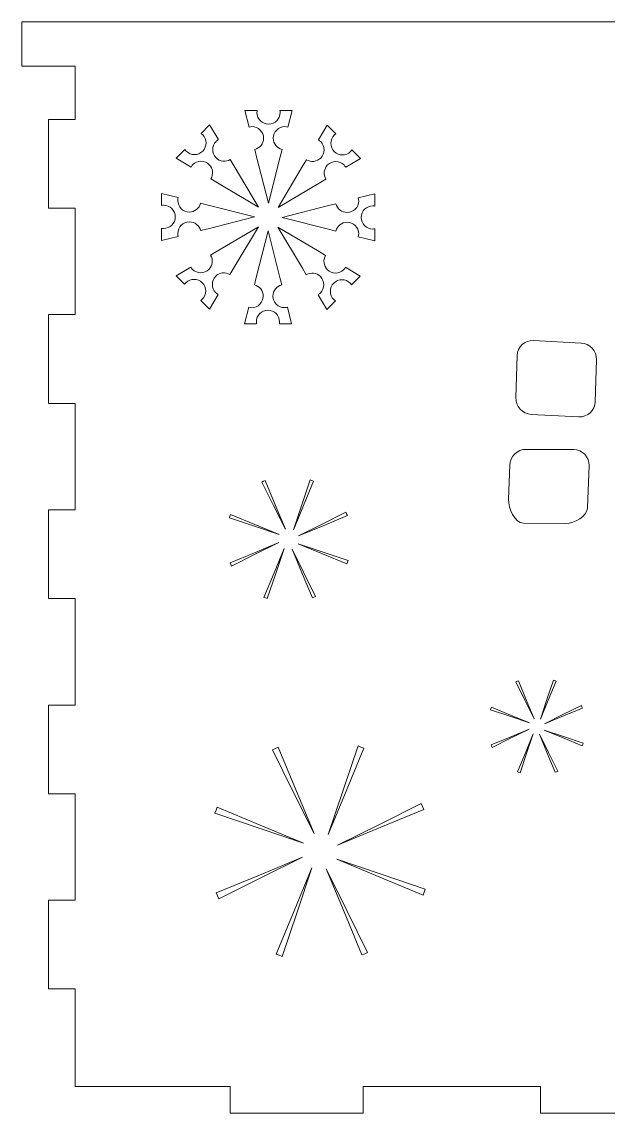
# Model space of a CAD drawing. Header units: centimetres. Extents: x -46.6 to 47.1, y -34.6 to 34.6.
# Drawn here: x -46.64 to -33.41, y -34.65 to -10.05 of the extents above; entities that cross this region are included whole.
import ezdxf

# ---------------------------------------------------------------- set-up
doc = ezdxf.new("R2010")
doc.units = ezdxf.units.CM
doc.header["$MEASUREMENT"] = 0
doc.layers.add('layer 1', color=7, linetype='Continuous')

msp = doc.modelspace()

# ---------------------------------------------------------------- linework, layer by layer
at = {"layer": 'layer 1', "color": 250, "lineweight": 9}
for points, knots in [([(-45.43914, -10.04926), (-45.43914, -10.04926), (-21.43914, -10.04926), (-21.43914, -10.04926), (-21.43914, -10.04926), (-21.43914, -10.04926), (-21.43914, -10.04932), (-21.43914, -10.04932), (-21.43914, -10.04932), (-21.43914, -10.04932), (-20.23892, -10.04932), (-20.23892, -10.04932), (-20.23892, -10.04932), (-20.23892, -10.04932), (-20.23892, -11.04932), (-20.23892, -11.04932), (-20.23892, -11.04932), (-20.23892, -11.04932), (-21.43914, -11.04932), (-21.43914, -11.04932), (-21.43914, -11.04932), (-21.43914, -11.04932), (-21.43914, -12.24926), (-21.43914, -12.24926), (-21.43914, -12.24926), (-21.43914, -12.24926), (-20.8393, -12.24926), (-20.8393, -12.24926), (-20.8393, -12.24926), (-20.8393, -12.24926), (-20.8393, -14.24926), (-20.8393, -14.24926), (-20.8393, -14.24926), (-20.8393, -14.24926), (-21.43914, -14.24926), (-21.43914, -14.24926), (-21.43914, -14.24926), (-21.43914, -14.24926), (-21.43914, -16.64926), (-21.43914, -16.64926), (-21.43914, -16.64926), (-21.43914, -16.64926), (-20.8393, -16.64926), (-20.8393, -16.64926), (-20.8393, -16.64926), (-20.8393, -16.64926), (-20.8393, -18.64926), (-20.8393, -18.64926), (-20.8393, -18.64926), (-20.8393, -18.64926), (-21.43914, -18.64926), (-21.43914, -18.64926), (-21.43914, -18.64926), (-21.43914, -18.64926), (-21.43914, -21.04926), (-21.43914, -21.04926), (-21.43914, -21.04926), (-21.43914, -21.04926), (-20.8393, -21.04926), (-20.8393, -21.04926), (-20.8393, -21.04926), (-20.8393, -21.04926), (-20.8393, -23.04926), (-20.8393, -23.04926), (-20.8393, -23.04926), (-20.8393, -23.04926), (-21.43914, -23.04926), (-21.43914, -23.04926), (-21.43914, -23.04926), (-21.43914, -23.04926), (-21.43914, -25.44926), (-21.43914, -25.44926), (-21.43914, -25.44926), (-21.43914, -25.44926), (-20.8393, -25.44926), (-20.8393, -25.44926), (-20.8393, -25.44926), (-20.8393, -25.44926), (-20.8393, -27.44926), (-20.8393, -27.44926), (-20.8393, -27.44926), (-20.8393, -27.44926), (-21.43914, -27.44926), (-21.43914, -27.44926), (-21.43914, -27.44926), (-21.43914, -27.44926), (-21.43914, -29.84926), (-21.43914, -29.84926), (-21.43914, -29.84926), (-21.43914, -29.84926), (-20.8393, -29.84926), (-20.8393, -29.84926), (-20.8393, -29.84926), (-20.8393, -29.84926), (-20.8393, -31.84926), (-20.8393, -31.84926), (-20.8393, -31.84926), (-20.8393, -31.84926), (-21.43914, -31.84926), (-21.43914, -31.84926), (-21.43914, -31.84926), (-21.43914, -31.84926), (-21.43914, -34.04926), (-21.43914, -34.04926), (-21.43914, -34.04926), (-21.43914, -34.04926), (-24.93922, -34.04926), (-24.93922, -34.04926), (-24.93922, -34.04926), (-24.93922, -34.04926), (-24.93922, -34.64924), (-24.93922, -34.64924), (-24.93922, -34.64924), (-24.93922, -34.64924), (-27.93922, -34.64924), (-27.93922, -34.64924), (-27.93922, -34.64924), (-27.93922, -34.64924), (-27.93922, -34.04926), (-27.93922, -34.04926), (-27.93922, -34.04926), (-27.93922, -34.04926), (-31.93922, -34.04926), (-31.93922, -34.04926), (-31.93922, -34.04926), (-31.93922, -34.04926), (-31.93922, -34.64924), (-31.93922, -34.64924), (-31.93922, -34.64924), (-31.93922, -34.64924), (-34.93922, -34.64924), (-34.93922, -34.64924), (-34.93922, -34.64924), (-34.93922, -34.64924), (-34.93922, -34.04926), (-34.93922, -34.04926), (-34.93922, -34.04926), (-34.93922, -34.04926), (-38.93922, -34.04926), (-38.93922, -34.04926), (-38.93922, -34.04926), (-38.93922, -34.04926), (-38.93922, -34.64924), (-38.93922, -34.64924), (-38.93922, -34.64924), (-38.93922, -34.64924), (-41.93922, -34.64924), (-41.93922, -34.64924), (-41.93922, -34.64924), (-41.93922, -34.64924), (-41.93922, -34.04926), (-41.93922, -34.04926), (-41.93922, -34.04926), (-41.93922, -34.04926), (-45.43914, -34.04926), (-45.43914, -34.04926), (-45.43914, -34.04926), (-45.43914, -34.04926), (-45.43914, -31.84926), (-45.43914, -31.84926), (-45.43914, -31.84926), (-45.43914, -31.84926), (-46.0393, -31.84926), (-46.0393, -31.84926), (-46.0393, -31.84926), (-46.0393, -31.84926), (-46.0393, -29.84926), (-46.0393, -29.84926), (-46.0393, -29.84926), (-46.0393, -29.84926), (-45.43914, -29.84926), (-45.43914, -29.84926), (-45.43914, -29.84926), (-45.43914, -29.84926), (-45.43914, -27.44926), (-45.43914, -27.44926), (-45.43914, -27.44926), (-45.43914, -27.44926), (-46.0393, -27.44926), (-46.0393, -27.44926), (-46.0393, -27.44926), (-46.0393, -27.44926), (-46.0393, -25.44926), (-46.0393, -25.44926), (-46.0393, -25.44926), (-46.0393, -25.44926), (-45.43914, -25.44926), (-45.43914, -25.44926), (-45.43914, -25.44926), (-45.43914, -25.44926), (-45.43914, -23.04926), (-45.43914, -23.04926), (-45.43914, -23.04926), (-45.43914, -23.04926), (-46.0393, -23.04926), (-46.0393, -23.04926), (-46.0393, -23.04926), (-46.0393, -23.04926), (-46.0393, -21.04926), (-46.0393, -21.04926), (-46.0393, -21.04926), (-46.0393, -21.04926), (-45.43914, -21.04926), (-45.43914, -21.04926), (-45.43914, -21.04926), (-45.43914, -21.04926), (-45.43914, -18.64926), (-45.43914, -18.64926), (-45.43914, -18.64926), (-45.43914, -18.64926), (-46.0393, -18.64926), (-46.0393, -18.64926), (-46.0393, -18.64926), (-46.0393, -18.64926), (-46.0393, -16.64926), (-46.0393, -16.64926), (-46.0393, -16.64926), (-46.0393, -16.64926), (-45.43914, -16.64926), (-45.43914, -16.64926), (-45.43914, -16.64926), (-45.43914, -16.64926), (-45.43914, -14.24926), (-45.43914, -14.24926), (-45.43914, -14.24926), (-45.43914, -14.24926), (-46.0393, -14.24926), (-46.0393, -14.24926), (-46.0393, -14.24926), (-46.0393, -14.24926), (-46.0393, -12.24926), (-46.0393, -12.24926), (-46.0393, -12.24926), (-46.0393, -12.24926), (-45.43914, -12.24926), (-45.43914, -12.24926), (-45.43914, -12.24926), (-45.43914, -12.24926), (-45.43914, -11.04932), (-45.43914, -11.04932), (-45.43914, -11.04932), (-45.43914, -11.04932), (-46.63892, -11.04932), (-46.63892, -11.04932), (-46.63892, -11.04932), (-46.63892, -11.04932), (-46.63892, -10.04932), (-46.63892, -10.04932), (-46.63892, -10.04932), (-46.63892, -10.04932), (-45.43914, -10.04932), (-45.43914, -10.04932), (-45.43914, -10.04932), (-45.43914, -10.04932), (-45.43914, -10.04926), (-45.43914, -10.04926)], [0, 0, 0, 0, 0.01538462, 0.01538462, 0.01538462, 0.01538462, 0.03076923, 0.03076923, 0.03076923, 0.03076923, 0.04615385, 0.04615385, 0.04615385, 0.04615385, 0.06153846, 0.06153846, 0.06153846, 0.06153846, 0.07692308, 0.07692308, 0.07692308, 0.07692308, 0.09230769, 0.09230769, 0.09230769, 0.09230769, 0.10769231, 0.10769231, 0.10769231, 0.10769231, 0.12307692, 0.12307692, 0.12307692, 0.12307692, 0.13846154, 0.13846154, 0.13846154, 0.13846154, 0.15384615, 0.15384615, 0.15384615, 0.15384615, 0.16923077, 0.16923077, 0.16923077, 0.16923077, 0.18461538, 0.18461538, 0.18461538, 0.18461538, 0.2, 0.2, 0.2, 0.2, 0.21538462, 0.21538462, 0.21538462, 0.21538462, 0.23076923, 0.23076923, 0.23076923, 0.23076923, 0.24615385, 0.24615385, 0.24615385, 0.24615385, 0.26153846, 0.26153846, 0.26153846, 0.26153846, 0.27692308, 0.27692308, 0.27692308, 0.27692308, 0.29230769, 0.29230769, 0.29230769, 0.29230769, 0.30769231, 0.30769231, 0.30769231, 0.30769231, 0.32307692, 0.32307692, 0.32307692, 0.32307692, 0.33846154, 0.33846154, 0.33846154, 0.33846154, 0.35384615, 0.35384615, 0.35384615, 0.35384615, 0.36923077, 0.36923077, 0.36923077, 0.36923077, 0.38461538, 0.38461538, 0.38461538, 0.38461538, 0.4, 0.4, 0.4, 0.4, 0.41538462, 0.41538462, 0.41538462, 0.41538462, 0.43076923, 0.43076923, 0.43076923, 0.43076923, 0.44615385, 0.44615385, 0.44615385, 0.44615385, 0.46153846, 0.46153846, 0.46153846, 0.46153846, 0.47692308, 0.47692308, 0.47692308, 0.47692308, 0.49230769, 0.49230769, 0.49230769, 0.49230769, 0.50769231, 0.50769231, 0.50769231, 0.50769231, 0.52307692, 0.52307692, 0.52307692, 0.52307692, 0.53846154, 0.53846154, 0.53846154, 0.53846154, 0.55384615, 0.55384615, 0.55384615, 0.55384615, 0.56923077, 0.56923077, 0.56923077, 0.56923077, 0.58461538, 0.58461538, 0.58461538, 0.58461538, 0.6, 0.6, 0.6, 0.6, 0.61538462, 0.61538462, 0.61538462, 0.61538462, 0.63076923, 0.63076923, 0.63076923, 0.63076923, 0.64615385, 0.64615385, 0.64615385, 0.64615385, 0.66153846, 0.66153846, 0.66153846, 0.66153846, 0.67692308, 0.67692308, 0.67692308, 0.67692308, 0.69230769, 0.69230769, 0.69230769, 0.69230769, 0.70769231, 0.70769231, 0.70769231, 0.70769231, 0.72307692, 0.72307692, 0.72307692, 0.72307692, 0.73846154, 0.73846154, 0.73846154, 0.73846154, 0.75384615, 0.75384615, 0.75384615, 0.75384615, 0.76923077, 0.76923077, 0.76923077, 0.76923077, 0.78461538, 0.78461538, 0.78461538, 0.78461538, 0.8, 0.8, 0.8, 0.8, 0.81538462, 0.81538462, 0.81538462, 0.81538462, 0.83076923, 0.83076923, 0.83076923, 0.83076923, 0.84615385, 0.84615385, 0.84615385, 0.84615385, 0.86153846, 0.86153846, 0.86153846, 0.86153846, 0.87692308, 0.87692308, 0.87692308, 0.87692308, 0.89230769, 0.89230769, 0.89230769, 0.89230769, 0.90769231, 0.90769231, 0.90769231, 0.90769231, 0.92307692, 0.92307692, 0.92307692, 0.92307692, 0.93846154, 0.93846154, 0.93846154, 0.93846154, 0.95384615, 0.95384615, 0.95384615, 0.95384615, 0.96923077, 0.96923077, 0.96923077, 0.96923077, 1, 1, 1, 1]), ([(-35.09809, -17.23362), (-35.09809, -17.23362), (-34.02507, -17.29016), (-34.02507, -17.29016), (-34.02507, -17.29016), (-33.82789, -17.30055), (-33.67167, -17.47056), (-33.67794, -17.66797), (-33.67794, -17.66797), (-33.67794, -17.66797), (-33.70793, -18.61417), (-33.70793, -18.61417), (-33.70793, -18.61417), (-33.71418, -18.81158), (-33.88063, -18.96459), (-34.07781, -18.9542), (-34.07781, -18.9542), (-34.07781, -18.9542), (-35.15083, -18.89766), (-35.15083, -18.89766), (-35.15083, -18.89766), (-35.34801, -18.88727), (-35.50421, -18.71726), (-35.49796, -18.51986), (-35.49796, -18.51986), (-35.49796, -18.51986), (-35.46797, -17.57365), (-35.46797, -17.57365), (-35.46797, -17.57365), (-35.46172, -17.37625), (-35.29527, -17.22323), (-35.09809, -17.23362)], [0, 0, 0, 0, 0.11111111, 0.11111111, 0.11111111, 0.11111111, 0.22222222, 0.22222222, 0.22222222, 0.22222222, 0.33333333, 0.33333333, 0.33333333, 0.33333333, 0.44444444, 0.44444444, 0.44444444, 0.44444444, 0.55555556, 0.55555556, 0.55555556, 0.55555556, 0.66666667, 0.66666667, 0.66666667, 0.66666667, 0.77777778, 0.77777778, 0.77777778, 0.77777778, 1, 1, 1, 1]), ([(-35.32491, -21.35278), (-35.32491, -21.35278), (-34.37398, -21.35769), (-34.37398, -21.35769), (-34.37398, -21.35769), (-34.17714, -21.35875), (-33.88748, -21.19839), (-33.88028, -21.00063), (-33.88028, -21.00063), (-33.88028, -21.00063), (-33.8459, -20.05268), (-33.8459, -20.05268), (-33.8459, -20.05268), (-33.83872, -19.85489), (-33.99384, -19.69229), (-34.19069, -19.69126), (-34.19069, -19.69126), (-34.19069, -19.69126), (-35.26444, -19.6857), (-35.26444, -19.6857), (-35.26444, -19.6857), (-35.46123, -19.68467), (-35.62815, -19.84563), (-35.63532, -20.04342), (-35.63532, -20.04342), (-35.63532, -20.04342), (-35.66317, -20.81124), (-35.66317, -20.81124), (-35.66317, -20.81124), (-35.67035, -21.00903), (-35.52173, -21.35173), (-35.32491, -21.35278)], [0, 0, 0, 0, 0.11111111, 0.11111111, 0.11111111, 0.11111111, 0.22222222, 0.22222222, 0.22222222, 0.22222222, 0.33333333, 0.33333333, 0.33333333, 0.33333333, 0.44444444, 0.44444444, 0.44444444, 0.44444444, 0.55555556, 0.55555556, 0.55555556, 0.55555556, 0.66666667, 0.66666667, 0.66666667, 0.66666667, 0.77777778, 0.77777778, 0.77777778, 0.77777778, 1, 1, 1, 1])]:
    msp.add_open_spline(points, degree=3, knots=knots, dxfattribs=at)
at = {"layer": 'layer 1', "color": 5, "lineweight": 9}
for points, knots in [([(-41.44795, -12.4116), (-41.30344, -12.4116), (-41.1863, -12.52912), (-41.1863, -12.67338), (-41.1863, -12.67338), (-41.18642, -12.79604), (-41.27092, -12.89812), (-41.38492, -12.92662), (-41.38492, -12.92662), (-41.38492, -12.92662), (-41.34261, -13.09335), (-41.34261, -13.09335), (-41.34261, -13.09335), (-41.34261, -13.09335), (-41.07657, -14.13996), (-41.07657, -14.13996), (-41.07657, -14.13996), (-41.07657, -14.13996), (-40.81039, -13.09335), (-40.81039, -13.09335), (-40.81039, -13.09335), (-40.81039, -13.09335), (-40.76808, -12.92662), (-40.76808, -12.92662), (-40.76808, -12.92662), (-40.88196, -12.89799), (-40.96646, -12.79617), (-40.96646, -12.67338), (-40.96646, -12.67338), (-40.96671, -12.52899), (-40.84944, -12.41173), (-40.70493, -12.41173), (-40.70493, -12.41173), (-40.68208, -12.4116), (-40.66036, -12.41575), (-40.63952, -12.42114), (-40.63952, -12.42114), (-40.63952, -12.42114), (-40.5446, -12.04662), (-40.5446, -12.04662), (-40.5446, -12.04662), (-40.5446, -12.04662), (-40.81717, -12.04662), (-40.81717, -12.04662), (-40.81717, -12.04662), (-40.81466, -12.06181), (-40.81265, -12.07726), (-40.81265, -12.09308), (-40.81265, -12.09308), (-40.81265, -12.23746), (-40.9298, -12.35473), (-41.07431, -12.35473), (-41.07431, -12.35473), (-41.21882, -12.3546), (-41.33583, -12.23759), (-41.33583, -12.09308), (-41.33583, -12.09308), (-41.33583, -12.07701), (-41.33382, -12.06194), (-41.33119, -12.04675), (-41.33119, -12.04675), (-41.33119, -12.04675), (-41.60866, -12.04662), (-41.60866, -12.04662), (-41.60866, -12.04662), (-41.60866, -12.04662), (-41.51349, -12.42114), (-41.51349, -12.42114), (-41.51349, -12.42114), (-41.4924, -12.41562), (-41.4708, -12.41173), (-41.44795, -12.4116)], [0, 0, 0, 0, 0.05263158, 0.05263158, 0.05263158, 0.05263158, 0.10526316, 0.10526316, 0.10526316, 0.10526316, 0.15789474, 0.15789474, 0.15789474, 0.15789474, 0.21052632, 0.21052632, 0.21052632, 0.21052632, 0.26315789, 0.26315789, 0.26315789, 0.26315789, 0.31578947, 0.31578947, 0.31578947, 0.31578947, 0.36842105, 0.36842105, 0.36842105, 0.36842105, 0.42105263, 0.42105263, 0.42105263, 0.42105263, 0.47368421, 0.47368421, 0.47368421, 0.47368421, 0.52631579, 0.52631579, 0.52631579, 0.52631579, 0.57894737, 0.57894737, 0.57894737, 0.57894737, 0.63157895, 0.63157895, 0.63157895, 0.63157895, 0.68421053, 0.68421053, 0.68421053, 0.68421053, 0.73684211, 0.73684211, 0.73684211, 0.73684211, 0.78947368, 0.78947368, 0.78947368, 0.78947368, 0.84210526, 0.84210526, 0.84210526, 0.84210526, 0.89473684, 0.89473684, 0.89473684, 0.89473684, 1, 1, 1, 1]), ([(-42.78345, -13.269), (-42.68125, -13.16655), (-42.51527, -13.16693), (-42.4132, -13.26913), (-42.4132, -13.26913), (-42.32644, -13.35563), (-42.31401, -13.48784), (-42.37465, -13.58841), (-42.37465, -13.58841), (-42.37465, -13.58841), (-42.22675, -13.67654), (-42.22675, -13.67654), (-42.22675, -13.67654), (-42.22675, -13.67654), (-41.29854, -14.2281), (-41.29854, -14.2281), (-41.29854, -14.2281), (-41.29854, -14.2281), (-41.8506, -13.30014), (-41.8506, -13.30014), (-41.8506, -13.30014), (-41.8506, -13.30014), (-41.93861, -13.15236), (-41.93861, -13.15236), (-41.93861, -13.15236), (-42.03893, -13.21238), (-42.17101, -13.20007), (-42.25764, -13.11344), (-42.25764, -13.11344), (-42.35984, -13.01137), (-42.35984, -12.84576), (-42.25764, -12.74356), (-42.25764, -12.74356), (-42.24182, -12.72737), (-42.22361, -12.71481), (-42.20491, -12.70389), (-42.20491, -12.70389), (-42.20491, -12.70389), (-42.4024, -12.3718), (-42.4024, -12.3718), (-42.4024, -12.3718), (-42.4024, -12.3718), (-42.59525, -12.5649), (-42.59525, -12.5649), (-42.59525, -12.5649), (-42.58282, -12.57331), (-42.57039, -12.58311), (-42.55934, -12.59441), (-42.55934, -12.59441), (-42.45727, -12.69661), (-42.45714, -12.86234), (-42.55934, -12.96441), (-42.55934, -12.96441), (-42.66154, -13.06661), (-42.82715, -13.06674), (-42.92935, -12.96441), (-42.92935, -12.96441), (-42.94065, -12.95299), (-42.94981, -12.94093), (-42.95873, -12.92825), (-42.95873, -12.92825), (-42.95873, -12.92825), (-43.15484, -13.12449), (-43.15484, -13.12449), (-43.15484, -13.12449), (-43.15484, -13.12449), (-42.823, -13.32173), (-42.823, -13.32173), (-42.823, -13.32173), (-42.81208, -13.30303), (-42.7994, -13.28507), (-42.78345, -13.269)], [0, 0, 0, 0, 0.05263158, 0.05263158, 0.05263158, 0.05263158, 0.10526316, 0.10526316, 0.10526316, 0.10526316, 0.15789474, 0.15789474, 0.15789474, 0.15789474, 0.21052632, 0.21052632, 0.21052632, 0.21052632, 0.26315789, 0.26315789, 0.26315789, 0.26315789, 0.31578947, 0.31578947, 0.31578947, 0.31578947, 0.36842105, 0.36842105, 0.36842105, 0.36842105, 0.42105263, 0.42105263, 0.42105263, 0.42105263, 0.47368421, 0.47368421, 0.47368421, 0.47368421, 0.52631579, 0.52631579, 0.52631579, 0.52631579, 0.57894737, 0.57894737, 0.57894737, 0.57894737, 0.63157895, 0.63157895, 0.63157895, 0.63157895, 0.68421053, 0.68421053, 0.68421053, 0.68421053, 0.73684211, 0.73684211, 0.73684211, 0.73684211, 0.78947368, 0.78947368, 0.78947368, 0.78947368, 0.84210526, 0.84210526, 0.84210526, 0.84210526, 0.89473684, 0.89473684, 0.89473684, 0.89473684, 1, 1, 1, 1]), ([(-40.85697, -14.23437), (-40.85697, -14.23437), (-39.92927, -13.68257), (-39.92927, -13.68257), (-39.92927, -13.68257), (-39.92927, -13.68257), (-39.78099, -13.59456), (-39.78099, -13.59456), (-39.78099, -13.59456), (-39.84151, -13.49387), (-39.82895, -13.36204), (-39.74219, -13.2754), (-39.74219, -13.2754), (-39.64024, -13.17308), (-39.47439, -13.17308), (-39.37219, -13.2754), (-39.37219, -13.2754), (-39.35624, -13.29135), (-39.34344, -13.30943), (-39.33252, -13.32814), (-39.33252, -13.32814), (-39.33252, -13.32814), (-39.00068, -13.13064), (-39.00068, -13.13064), (-39.00068, -13.13064), (-39.00068, -13.13064), (-39.19378, -12.93754), (-39.19378, -12.93754), (-39.19378, -12.93754), (-39.20219, -12.95035), (-39.21186, -12.96265), (-39.22316, -12.97383), (-39.22316, -12.97383), (-39.32523, -13.07565), (-39.49084, -13.0759), (-39.59304, -12.97383), (-39.59304, -12.97383), (-39.69524, -12.87138), (-39.69524, -12.7059), (-39.59304, -12.6037), (-39.59304, -12.6037), (-39.58211, -12.59227), (-39.56956, -12.58298), (-39.55713, -12.57432), (-39.55713, -12.57432), (-39.55713, -12.57432), (-39.75337, -12.37795), (-39.75337, -12.37795), (-39.75337, -12.37795), (-39.75337, -12.37795), (-39.95061, -12.71017), (-39.95061, -12.71017), (-39.95061, -12.71017), (-39.9319, -12.72109), (-39.91382, -12.73377), (-39.89763, -12.74984), (-39.89763, -12.74984), (-39.79568, -12.85192), (-39.79555, -13.01777), (-39.89763, -13.11972), (-39.89763, -13.11972), (-39.98451, -13.20648), (-40.11659, -13.21903), (-40.21703, -13.15864), (-40.21703, -13.15864), (-40.21703, -13.15864), (-40.30517, -13.30629), (-40.30517, -13.30629), (-40.30517, -13.30629), (-40.30517, -13.30629), (-40.85697, -14.23437), (-40.85697, -14.23437)], [0, 0, 0, 0, 0.05263158, 0.05263158, 0.05263158, 0.05263158, 0.10526316, 0.10526316, 0.10526316, 0.10526316, 0.15789474, 0.15789474, 0.15789474, 0.15789474, 0.21052632, 0.21052632, 0.21052632, 0.21052632, 0.26315789, 0.26315789, 0.26315789, 0.26315789, 0.31578947, 0.31578947, 0.31578947, 0.31578947, 0.36842105, 0.36842105, 0.36842105, 0.36842105, 0.42105263, 0.42105263, 0.42105263, 0.42105263, 0.47368421, 0.47368421, 0.47368421, 0.47368421, 0.52631579, 0.52631579, 0.52631579, 0.52631579, 0.57894737, 0.57894737, 0.57894737, 0.57894737, 0.63157895, 0.63157895, 0.63157895, 0.63157895, 0.68421053, 0.68421053, 0.68421053, 0.68421053, 0.73684211, 0.73684211, 0.73684211, 0.73684211, 0.78947368, 0.78947368, 0.78947368, 0.78947368, 0.84210526, 0.84210526, 0.84210526, 0.84210526, 0.89473684, 0.89473684, 0.89473684, 0.89473684, 1, 1, 1, 1]), ([(-42.43982, -14.18152), (-42.43982, -14.18152), (-42.60655, -14.13895), (-42.60655, -14.13895), (-42.60655, -14.13895), (-42.63493, -14.25308), (-42.737, -14.33783), (-42.85966, -14.33783), (-42.85966, -14.33783), (-43.00443, -14.33783), (-43.12119, -14.22069), (-43.12119, -14.07618), (-43.12119, -14.07618), (-43.12119, -14.0532), (-43.11742, -14.03173), (-43.1119, -14.01089), (-43.1119, -14.01089), (-43.1119, -14.01089), (-43.48617, -13.91522), (-43.48617, -13.91522), (-43.48617, -13.91522), (-43.48617, -13.91522), (-43.48617, -14.1883), (-43.48617, -14.1883), (-43.48617, -14.1883), (-43.47123, -14.18553), (-43.45579, -14.18403), (-43.43997, -14.18403), (-43.43997, -14.18403), (-43.29558, -14.18378), (-43.17832, -14.30104), (-43.17832, -14.44555), (-43.17832, -14.44555), (-43.17857, -14.58994), (-43.29546, -14.70708), (-43.43997, -14.70708), (-43.43997, -14.70708), (-43.45579, -14.70695), (-43.47111, -14.7052), (-43.48617, -14.70256), (-43.48617, -14.70256), (-43.48617, -14.70256), (-43.48617, -14.97953), (-43.48617, -14.97953), (-43.48617, -14.97953), (-43.48617, -14.97953), (-43.11202, -14.88461), (-43.11202, -14.88461), (-43.11202, -14.88461), (-43.11755, -14.86352), (-43.12119, -14.84205), (-43.12119, -14.81932), (-43.12119, -14.81932), (-43.12119, -14.67456), (-43.00418, -14.55767), (-42.85966, -14.5578), (-42.85966, -14.5578), (-42.737, -14.55755), (-42.63467, -14.6423), (-42.6063, -14.75617), (-42.6063, -14.75617), (-42.6063, -14.75617), (-42.43957, -14.71348), (-42.43957, -14.71348), (-42.43957, -14.71348), (-42.43957, -14.71348), (-41.39321, -14.44769), (-41.39321, -14.44769), (-41.39321, -14.44769), (-41.39321, -14.44769), (-42.43982, -14.18152), (-42.43982, -14.18152)], [0, 0, 0, 0, 0.05263158, 0.05263158, 0.05263158, 0.05263158, 0.10526316, 0.10526316, 0.10526316, 0.10526316, 0.15789474, 0.15789474, 0.15789474, 0.15789474, 0.21052632, 0.21052632, 0.21052632, 0.21052632, 0.26315789, 0.26315789, 0.26315789, 0.26315789, 0.31578947, 0.31578947, 0.31578947, 0.31578947, 0.36842105, 0.36842105, 0.36842105, 0.36842105, 0.42105263, 0.42105263, 0.42105263, 0.42105263, 0.47368421, 0.47368421, 0.47368421, 0.47368421, 0.52631579, 0.52631579, 0.52631579, 0.52631579, 0.57894737, 0.57894737, 0.57894737, 0.57894737, 0.63157895, 0.63157895, 0.63157895, 0.63157895, 0.68421053, 0.68421053, 0.68421053, 0.68421053, 0.73684211, 0.73684211, 0.73684211, 0.73684211, 0.78947368, 0.78947368, 0.78947368, 0.78947368, 0.84210526, 0.84210526, 0.84210526, 0.84210526, 0.89473684, 0.89473684, 0.89473684, 0.89473684, 1, 1, 1, 1]), ([(-38.72183, -14.19696), (-38.70613, -14.19696), (-38.69069, -14.19909), (-38.6755, -14.20186), (-38.6755, -14.20186), (-38.6755, -14.20186), (-38.67575, -13.92439), (-38.67575, -13.92439), (-38.67575, -13.92439), (-38.67575, -13.92439), (-39.05002, -14.01968), (-39.05002, -14.01968), (-39.05002, -14.01968), (-39.0445, -14.04052), (-39.04048, -14.06237), (-39.04048, -14.08534), (-39.04048, -14.08534), (-39.04073, -14.22935), (-39.15762, -14.34674), (-39.30213, -14.34649), (-39.30213, -14.34649), (-39.42517, -14.34674), (-39.527, -14.262), (-39.55537, -14.14812), (-39.55537, -14.14812), (-39.55537, -14.14812), (-39.72223, -14.19031), (-39.72223, -14.19031), (-39.72223, -14.19031), (-39.72223, -14.19031), (-40.76884, -14.45635), (-40.76884, -14.45635), (-40.76884, -14.45635), (-40.76884, -14.45635), (-39.72198, -14.7224), (-39.72198, -14.7224), (-39.72198, -14.7224), (-39.72198, -14.7224), (-39.5555, -14.76509), (-39.5555, -14.76509), (-39.5555, -14.76509), (-39.52712, -14.65121), (-39.42492, -14.56646), (-39.30213, -14.56646), (-39.30213, -14.56646), (-39.15787, -14.56621), (-39.04048, -14.68348), (-39.04061, -14.82811), (-39.04061, -14.82811), (-39.04073, -14.85071), (-39.04425, -14.87256), (-39.0499, -14.89353), (-39.0499, -14.89353), (-39.0499, -14.89353), (-38.67575, -14.98857), (-38.67575, -14.98857), (-38.67575, -14.98857), (-38.67575, -14.98857), (-38.67575, -14.71574), (-38.67575, -14.71574), (-38.67575, -14.71574), (-38.69069, -14.71825), (-38.70601, -14.72026), (-38.72183, -14.72026), (-38.72183, -14.72026), (-38.86634, -14.72026), (-38.98348, -14.60337), (-38.98348, -14.45886), (-38.98348, -14.45886), (-38.98373, -14.3141), (-38.86634, -14.19709), (-38.72183, -14.19696)], [0, 0, 0, 0, 0.05263158, 0.05263158, 0.05263158, 0.05263158, 0.10526316, 0.10526316, 0.10526316, 0.10526316, 0.15789474, 0.15789474, 0.15789474, 0.15789474, 0.21052632, 0.21052632, 0.21052632, 0.21052632, 0.26315789, 0.26315789, 0.26315789, 0.26315789, 0.31578947, 0.31578947, 0.31578947, 0.31578947, 0.36842105, 0.36842105, 0.36842105, 0.36842105, 0.42105263, 0.42105263, 0.42105263, 0.42105263, 0.47368421, 0.47368421, 0.47368421, 0.47368421, 0.52631579, 0.52631579, 0.52631579, 0.52631579, 0.57894737, 0.57894737, 0.57894737, 0.57894737, 0.63157895, 0.63157895, 0.63157895, 0.63157895, 0.68421053, 0.68421053, 0.68421053, 0.68421053, 0.73684211, 0.73684211, 0.73684211, 0.73684211, 0.78947368, 0.78947368, 0.78947368, 0.78947368, 0.84210526, 0.84210526, 0.84210526, 0.84210526, 0.89473684, 0.89473684, 0.89473684, 0.89473684, 1, 1, 1, 1]), ([(-41.3047, -14.66967), (-41.3047, -14.66967), (-42.23303, -15.22147), (-42.23303, -15.22147), (-42.23303, -15.22147), (-42.23303, -15.22147), (-42.38106, -15.30948), (-42.38106, -15.30948), (-42.38106, -15.30948), (-42.32054, -15.41005), (-42.33285, -15.54213), (-42.41935, -15.62889), (-42.41935, -15.62889), (-42.5218, -15.73071), (-42.68715, -15.73121), (-42.78935, -15.62889), (-42.78935, -15.62889), (-42.80555, -15.61294), (-42.81811, -15.59474), (-42.82915, -15.57628), (-42.82915, -15.57628), (-42.82915, -15.57628), (-43.16112, -15.7734), (-43.16112, -15.7734), (-43.16112, -15.7734), (-43.16112, -15.7734), (-42.96802, -15.96637), (-42.96802, -15.96637), (-42.96802, -15.96637), (-42.9596, -15.95369), (-42.94981, -15.94164), (-42.93876, -15.93084), (-42.93876, -15.93084), (-42.83669, -15.82839), (-42.67083, -15.82852), (-42.56876, -15.93059), (-42.56876, -15.93059), (-42.46668, -16.03266), (-42.46656, -16.19852), (-42.56876, -16.30059), (-42.56876, -16.30059), (-42.58006, -16.31152), (-42.59199, -16.32118), (-42.60467, -16.32985), (-42.60467, -16.32985), (-42.60467, -16.32985), (-42.40868, -16.52596), (-42.40868, -16.52596), (-42.40868, -16.52596), (-42.40868, -16.52596), (-42.21131, -16.19387), (-42.21131, -16.19387), (-42.21131, -16.19387), (-42.23002, -16.18295), (-42.24785, -16.17065), (-42.26392, -16.15445), (-42.26392, -16.15445), (-42.36637, -16.05212), (-42.36624, -15.88665), (-42.26392, -15.78457), (-42.26392, -15.78457), (-42.17754, -15.69782), (-42.04508, -15.68551), (-41.94451, -15.7459), (-41.94451, -15.7459), (-41.94451, -15.7459), (-41.85688, -15.598), (-41.85688, -15.598), (-41.85688, -15.598), (-41.85688, -15.598), (-41.3047, -14.66967), (-41.3047, -14.66967)], [0, 0, 0, 0, 0.05263158, 0.05263158, 0.05263158, 0.05263158, 0.10526316, 0.10526316, 0.10526316, 0.10526316, 0.15789474, 0.15789474, 0.15789474, 0.15789474, 0.21052632, 0.21052632, 0.21052632, 0.21052632, 0.26315789, 0.26315789, 0.26315789, 0.26315789, 0.31578947, 0.31578947, 0.31578947, 0.31578947, 0.36842105, 0.36842105, 0.36842105, 0.36842105, 0.42105263, 0.42105263, 0.42105263, 0.42105263, 0.47368421, 0.47368421, 0.47368421, 0.47368421, 0.52631579, 0.52631579, 0.52631579, 0.52631579, 0.57894737, 0.57894737, 0.57894737, 0.57894737, 0.63157895, 0.63157895, 0.63157895, 0.63157895, 0.68421053, 0.68421053, 0.68421053, 0.68421053, 0.73684211, 0.73684211, 0.73684211, 0.73684211, 0.78947368, 0.78947368, 0.78947368, 0.78947368, 0.84210526, 0.84210526, 0.84210526, 0.84210526, 0.89473684, 0.89473684, 0.89473684, 0.89473684, 1, 1, 1, 1]), ([(-39.37834, -15.63504), (-39.48104, -15.73724), (-39.64652, -15.73724), (-39.7486, -15.63529), (-39.7486, -15.63529), (-39.83523, -15.54841), (-39.84766, -15.41645), (-39.78727, -15.31588), (-39.78727, -15.31588), (-39.78727, -15.31588), (-39.93492, -15.22775), (-39.93492, -15.22775), (-39.93492, -15.22775), (-39.93492, -15.22775), (-40.8635, -14.67582), (-40.8635, -14.67582), (-40.8635, -14.67582), (-40.8635, -14.67582), (-40.31145, -15.60415), (-40.31145, -15.60415), (-40.31145, -15.60415), (-40.31145, -15.60415), (-40.22344, -15.75193), (-40.22344, -15.75193), (-40.22344, -15.75193), (-40.12274, -15.69166), (-39.99066, -15.70397), (-39.90391, -15.79085), (-39.90391, -15.79085), (-39.80196, -15.89292), (-39.80183, -16.05853), (-39.90391, -16.16073), (-39.90391, -16.16073), (-39.92023, -16.17667), (-39.93818, -16.18935), (-39.95676, -16.20053), (-39.95676, -16.20053), (-39.95676, -16.20053), (-39.75952, -16.53224), (-39.75952, -16.53224), (-39.75952, -16.53224), (-39.75952, -16.53224), (-39.56642, -16.33939), (-39.56642, -16.33939), (-39.56642, -16.33939), (-39.57923, -16.33048), (-39.59128, -16.32118), (-39.60233, -16.31001), (-39.60233, -16.31001), (-39.70478, -16.20756), (-39.70465, -16.04208), (-39.60245, -15.93988), (-39.60245, -15.93988), (-39.50038, -15.83756), (-39.33465, -15.83781), (-39.23232, -15.94013), (-39.23232, -15.94013), (-39.2214, -15.95093), (-39.21173, -15.96336), (-39.20307, -15.97604), (-39.20307, -15.97604), (-39.20307, -15.97604), (-39.00683, -15.77955), (-39.00683, -15.77955), (-39.00683, -15.77955), (-39.00683, -15.77955), (-39.33904, -15.58243), (-39.33904, -15.58243), (-39.33904, -15.58243), (-39.34997, -15.60089), (-39.36252, -15.61922), (-39.37834, -15.63504)], [0, 0, 0, 0, 0.05263158, 0.05263158, 0.05263158, 0.05263158, 0.10526316, 0.10526316, 0.10526316, 0.10526316, 0.15789474, 0.15789474, 0.15789474, 0.15789474, 0.21052632, 0.21052632, 0.21052632, 0.21052632, 0.26315789, 0.26315789, 0.26315789, 0.26315789, 0.31578947, 0.31578947, 0.31578947, 0.31578947, 0.36842105, 0.36842105, 0.36842105, 0.36842105, 0.42105263, 0.42105263, 0.42105263, 0.42105263, 0.47368421, 0.47368421, 0.47368421, 0.47368421, 0.52631579, 0.52631579, 0.52631579, 0.52631579, 0.57894737, 0.57894737, 0.57894737, 0.57894737, 0.63157895, 0.63157895, 0.63157895, 0.63157895, 0.68421053, 0.68421053, 0.68421053, 0.68421053, 0.73684211, 0.73684211, 0.73684211, 0.73684211, 0.78947368, 0.78947368, 0.78947368, 0.78947368, 0.84210526, 0.84210526, 0.84210526, 0.84210526, 0.89473684, 0.89473684, 0.89473684, 0.89473684, 1, 1, 1, 1]), ([(-40.71372, -16.49231), (-40.85848, -16.49231), (-40.97537, -16.3753), (-40.97525, -16.23091), (-40.97525, -16.23091), (-40.97562, -16.10825), (-40.89075, -16.00605), (-40.77675, -15.97767), (-40.77675, -15.97767), (-40.77675, -15.97767), (-40.81943, -15.81069), (-40.81943, -15.81069), (-40.81943, -15.81069), (-40.81943, -15.81069), (-41.08548, -14.76408), (-41.08548, -14.76408), (-41.08548, -14.76408), (-41.08548, -14.76408), (-41.35153, -15.81094), (-41.35153, -15.81094), (-41.35153, -15.81094), (-41.35153, -15.81094), (-41.39396, -15.97767), (-41.39396, -15.97767), (-41.39396, -15.97767), (-41.28009, -16.00605), (-41.19534, -16.10825), (-41.19534, -16.23091), (-41.19534, -16.23091), (-41.19534, -16.3753), (-41.31235, -16.49244), (-41.45674, -16.49244), (-41.45674, -16.49244), (-41.47959, -16.49231), (-41.50131, -16.48867), (-41.52215, -16.48315), (-41.52215, -16.48315), (-41.52215, -16.48315), (-41.61745, -16.85717), (-41.61745, -16.85717), (-41.61745, -16.85717), (-41.61745, -16.85717), (-41.34462, -16.85717), (-41.34462, -16.85717), (-41.34462, -16.85717), (-41.34738, -16.84235), (-41.34902, -16.82704), (-41.34902, -16.81122), (-41.34902, -16.81122), (-41.34914, -16.6667), (-41.232, -16.54969), (-41.08749, -16.54969), (-41.08749, -16.54969), (-40.94298, -16.54969), (-40.82571, -16.66683), (-40.82609, -16.81122), (-40.82609, -16.81122), (-40.82609, -16.82666), (-40.82785, -16.84235), (-40.83048, -16.85754), (-40.83048, -16.85754), (-40.83048, -16.85754), (-40.55326, -16.85717), (-40.55326, -16.85717), (-40.55326, -16.85717), (-40.55326, -16.85717), (-40.64843, -16.4829), (-40.64843, -16.4829), (-40.64843, -16.4829), (-40.6694, -16.48867), (-40.69099, -16.49244), (-40.71372, -16.49231)], [0, 0, 0, 0, 0.05263158, 0.05263158, 0.05263158, 0.05263158, 0.10526316, 0.10526316, 0.10526316, 0.10526316, 0.15789474, 0.15789474, 0.15789474, 0.15789474, 0.21052632, 0.21052632, 0.21052632, 0.21052632, 0.26315789, 0.26315789, 0.26315789, 0.26315789, 0.31578947, 0.31578947, 0.31578947, 0.31578947, 0.36842105, 0.36842105, 0.36842105, 0.36842105, 0.42105263, 0.42105263, 0.42105263, 0.42105263, 0.47368421, 0.47368421, 0.47368421, 0.47368421, 0.52631579, 0.52631579, 0.52631579, 0.52631579, 0.57894737, 0.57894737, 0.57894737, 0.57894737, 0.63157895, 0.63157895, 0.63157895, 0.63157895, 0.68421053, 0.68421053, 0.68421053, 0.68421053, 0.73684211, 0.73684211, 0.73684211, 0.73684211, 0.78947368, 0.78947368, 0.78947368, 0.78947368, 0.84210526, 0.84210526, 0.84210526, 0.84210526, 0.89473684, 0.89473684, 0.89473684, 0.89473684, 1, 1, 1, 1]), ([(-40.69575, -21.48762), (-40.69575, -21.48762), (-40.92344, -20.93846), (-40.92344, -20.93846), (-40.92344, -20.93846), (-40.92344, -20.93846), (-41.15087, -20.38913), (-41.15087, -20.38913), (-41.15087, -20.38913), (-41.15087, -20.38913), (-41.18763, -20.40571), (-41.18763, -20.40571), (-41.18763, -20.40571), (-41.18763, -20.40571), (-41.22431, -20.42254), (-41.22431, -20.42254), (-41.22431, -20.42254), (-41.22431, -20.42254), (-40.95995, -20.95504), (-40.95995, -20.95504), (-40.95995, -20.95504), (-40.95995, -20.95504), (-40.69575, -21.48762), (-40.69575, -21.48762)], [0, 0, 0, 0, 0.14285714, 0.14285714, 0.14285714, 0.14285714, 0.28571429, 0.28571429, 0.28571429, 0.28571429, 0.42857143, 0.42857143, 0.42857143, 0.42857143, 0.57142857, 0.57142857, 0.57142857, 0.57142857, 0.71428571, 0.71428571, 0.71428571, 0.71428571, 1, 1, 1, 1]), ([(-40.51512, -21.49859), (-40.51512, -21.49859), (-40.28761, -20.94926), (-40.28761, -20.94926), (-40.28761, -20.94926), (-40.28761, -20.94926), (-40.06017, -20.4001), (-40.06017, -20.4001), (-40.06017, -20.4001), (-40.06017, -20.4001), (-40.09802, -20.38594), (-40.09802, -20.38594), (-40.09802, -20.38594), (-40.09802, -20.38594), (-40.13579, -20.37163), (-40.13579, -20.37163), (-40.13579, -20.37163), (-40.13579, -20.37163), (-40.32554, -20.93511), (-40.32554, -20.93511), (-40.32554, -20.93511), (-40.32554, -20.93511), (-40.51512, -21.49859), (-40.51512, -21.49859)], [0, 0, 0, 0, 0.14285714, 0.14285714, 0.14285714, 0.14285714, 0.28571429, 0.28571429, 0.28571429, 0.28571429, 0.42857143, 0.42857143, 0.42857143, 0.42857143, 0.57142857, 0.57142857, 0.57142857, 0.57142857, 0.71428571, 0.71428571, 0.71428571, 0.71428571, 1, 1, 1, 1]), ([(-40.83116, -21.60745), (-40.83116, -21.60745), (-41.38074, -21.38001), (-41.38074, -21.38001), (-41.38074, -21.38001), (-41.38074, -21.38001), (-41.9299, -21.15249), (-41.9299, -21.15249), (-41.9299, -21.15249), (-41.9299, -21.15249), (-41.94405, -21.19018), (-41.94405, -21.19018), (-41.94405, -21.19018), (-41.94405, -21.19018), (-41.95812, -21.22811), (-41.95812, -21.22811), (-41.95812, -21.22811), (-41.95812, -21.22811), (-41.39464, -21.41786), (-41.39464, -21.41786), (-41.39464, -21.41786), (-41.39464, -21.41786), (-40.83116, -21.60745), (-40.83116, -21.60745)], [0, 0, 0, 0, 0.14285714, 0.14285714, 0.14285714, 0.14285714, 0.28571429, 0.28571429, 0.28571429, 0.28571429, 0.42857143, 0.42857143, 0.42857143, 0.42857143, 0.57142857, 0.57142857, 0.57142857, 0.57142857, 0.71428571, 0.71428571, 0.71428571, 0.71428571, 1, 1, 1, 1]), ([(-39.31338, -21.14236), (-39.31338, -21.14236), (-39.33021, -21.10543), (-39.33021, -21.10543), (-39.33021, -21.10543), (-39.33021, -21.10543), (-39.86271, -21.3698), (-39.86271, -21.3698), (-39.86271, -21.3698), (-39.86271, -21.3698), (-40.39529, -21.63408), (-40.39529, -21.63408), (-40.39529, -21.63408), (-40.39529, -21.63408), (-39.84613, -21.40656), (-39.84613, -21.40656), (-39.84613, -21.40656), (-39.84613, -21.40656), (-39.29664, -21.17904), (-39.29664, -21.17904), (-39.29664, -21.17904), (-39.29664, -21.17904), (-39.31338, -21.14236), (-39.31338, -21.14236)], [0, 0, 0, 0, 0.14285714, 0.14285714, 0.14285714, 0.14285714, 0.28571429, 0.28571429, 0.28571429, 0.28571429, 0.42857143, 0.42857143, 0.42857143, 0.42857143, 0.57142857, 0.57142857, 0.57142857, 0.57142857, 0.71428571, 0.71428571, 0.71428571, 0.71428571, 1, 1, 1, 1]), ([(-41.92412, -22.27996), (-41.92412, -22.27996), (-41.90746, -22.31647), (-41.90746, -22.31647), (-41.90746, -22.31647), (-41.90746, -22.31647), (-41.37488, -22.05227), (-41.37488, -22.05227), (-41.37488, -22.05227), (-41.37488, -22.05227), (-40.84229, -21.78791), (-40.84229, -21.78791), (-40.84229, -21.78791), (-40.84229, -21.78791), (-41.39171, -22.01559), (-41.39171, -22.01559), (-41.39171, -22.01559), (-41.39171, -22.01559), (-41.94104, -22.2432), (-41.94104, -22.2432), (-41.94104, -22.2432), (-41.94104, -22.2432), (-41.92412, -22.27996), (-41.92412, -22.27996)], [0, 0, 0, 0, 0.14285714, 0.14285714, 0.14285714, 0.14285714, 0.28571429, 0.28571429, 0.28571429, 0.28571429, 0.42857143, 0.42857143, 0.42857143, 0.42857143, 0.57142857, 0.57142857, 0.57142857, 0.57142857, 0.71428571, 0.71428571, 0.71428571, 0.71428571, 1, 1, 1, 1]), ([(-40.40643, -21.8147), (-40.40643, -21.8147), (-39.85693, -22.04214), (-39.85693, -22.04214), (-39.85693, -22.04214), (-39.85693, -22.04214), (-39.30777, -22.26966), (-39.30777, -22.26966), (-39.30777, -22.26966), (-39.30777, -22.26966), (-39.29345, -22.23189), (-39.29345, -22.23189), (-39.29345, -22.23189), (-39.29345, -22.23189), (-39.27947, -22.19404), (-39.27947, -22.19404), (-39.27947, -22.19404), (-39.27947, -22.19404), (-39.84278, -22.00446), (-39.84278, -22.00446), (-39.84278, -22.00446), (-39.84278, -22.00446), (-40.40643, -21.8147), (-40.40643, -21.8147)], [0, 0, 0, 0, 0.14285714, 0.14285714, 0.14285714, 0.14285714, 0.28571429, 0.28571429, 0.28571429, 0.28571429, 0.42857143, 0.42857143, 0.42857143, 0.42857143, 0.57142857, 0.57142857, 0.57142857, 0.57142857, 0.71428571, 0.71428571, 0.71428571, 0.71428571, 1, 1, 1, 1]), ([(-40.72238, -21.92348), (-40.72238, -21.92348), (-40.94982, -22.47289), (-40.94982, -22.47289), (-40.94982, -22.47289), (-40.94982, -22.47289), (-41.1775, -23.02222), (-41.1775, -23.02222), (-41.1775, -23.02222), (-41.1775, -23.02222), (-41.13957, -23.03637), (-41.13957, -23.03637), (-41.13957, -23.03637), (-41.13957, -23.03637), (-41.10189, -23.05044), (-41.10189, -23.05044), (-41.10189, -23.05044), (-41.10189, -23.05044), (-40.91213, -22.48679), (-40.91213, -22.48679), (-40.91213, -22.48679), (-40.91213, -22.48679), (-40.72238, -21.92348), (-40.72238, -21.92348)], [0, 0, 0, 0, 0.14285714, 0.14285714, 0.14285714, 0.14285714, 0.28571429, 0.28571429, 0.28571429, 0.28571429, 0.42857143, 0.42857143, 0.42857143, 0.42857143, 0.57142857, 0.57142857, 0.57142857, 0.57142857, 0.71428571, 0.71428571, 0.71428571, 0.71428571, 1, 1, 1, 1]), ([(-40.54192, -21.93462), (-40.54192, -21.93462), (-40.3144, -22.48403), (-40.3144, -22.48403), (-40.3144, -22.48403), (-40.3144, -22.48403), (-40.08671, -23.03303), (-40.08671, -23.03303), (-40.08671, -23.03303), (-40.08671, -23.03303), (-40.05004, -23.01661), (-40.05004, -23.01661), (-40.05004, -23.01661), (-40.05004, -23.01661), (-40.01328, -22.99961), (-40.01328, -22.99961), (-40.01328, -22.99961), (-40.01328, -22.99961), (-40.27747, -22.46703), (-40.27747, -22.46703), (-40.27747, -22.46703), (-40.27747, -22.46703), (-40.54192, -21.93462), (-40.54192, -21.93462)], [0, 0, 0, 0, 0.14285714, 0.14285714, 0.14285714, 0.14285714, 0.28571429, 0.28571429, 0.28571429, 0.28571429, 0.42857143, 0.42857143, 0.42857143, 0.42857143, 0.57142857, 0.57142857, 0.57142857, 0.57142857, 0.71428571, 0.71428571, 0.71428571, 0.71428571, 1, 1, 1, 1]), ([(-35.08466, -25.75845), (-35.08466, -25.75845), (-35.2624, -25.32976), (-35.2624, -25.32976), (-35.2624, -25.32976), (-35.2624, -25.32976), (-35.43994, -24.90095), (-35.43994, -24.90095), (-35.43994, -24.90095), (-35.43994, -24.90095), (-35.46864, -24.91389), (-35.46864, -24.91389), (-35.46864, -24.91389), (-35.46864, -24.91389), (-35.49727, -24.92703), (-35.49727, -24.92703), (-35.49727, -24.92703), (-35.49727, -24.92703), (-35.2909, -25.34271), (-35.2909, -25.34271), (-35.2909, -25.34271), (-35.2909, -25.34271), (-35.08466, -25.75845), (-35.08466, -25.75845)], [0, 0, 0, 0, 0.14285714, 0.14285714, 0.14285714, 0.14285714, 0.28571429, 0.28571429, 0.28571429, 0.28571429, 0.42857143, 0.42857143, 0.42857143, 0.42857143, 0.57142857, 0.57142857, 0.57142857, 0.57142857, 0.71428571, 0.71428571, 0.71428571, 0.71428571, 1, 1, 1, 1]), ([(-34.94366, -25.76701), (-34.94366, -25.76701), (-34.76606, -25.3382), (-34.76606, -25.3382), (-34.76606, -25.3382), (-34.76606, -25.3382), (-34.58852, -24.90951), (-34.58852, -24.90951), (-34.58852, -24.90951), (-34.58852, -24.90951), (-34.61806, -24.89846), (-34.61806, -24.89846), (-34.61806, -24.89846), (-34.61806, -24.89846), (-34.64755, -24.88728), (-34.64755, -24.88728), (-34.64755, -24.88728), (-34.64755, -24.88728), (-34.79567, -25.32715), (-34.79567, -25.32715), (-34.79567, -25.32715), (-34.79567, -25.32715), (-34.94366, -25.76701), (-34.94366, -25.76701)], [0, 0, 0, 0, 0.14285714, 0.14285714, 0.14285714, 0.14285714, 0.28571429, 0.28571429, 0.28571429, 0.28571429, 0.42857143, 0.42857143, 0.42857143, 0.42857143, 0.57142857, 0.57142857, 0.57142857, 0.57142857, 0.71428571, 0.71428571, 0.71428571, 0.71428571, 1, 1, 1, 1]), ([(-35.19037, -25.85199), (-35.19037, -25.85199), (-35.61938, -25.67445), (-35.61938, -25.67445), (-35.61938, -25.67445), (-35.61938, -25.67445), (-36.04807, -25.49685), (-36.04807, -25.49685), (-36.04807, -25.49685), (-36.04807, -25.49685), (-36.05911, -25.52626), (-36.05911, -25.52626), (-36.05911, -25.52626), (-36.05911, -25.52626), (-36.07009, -25.55587), (-36.07009, -25.55587), (-36.07009, -25.55587), (-36.07009, -25.55587), (-35.63023, -25.704), (-35.63023, -25.704), (-35.63023, -25.704), (-35.63023, -25.704), (-35.19037, -25.85199), (-35.19037, -25.85199)], [0, 0, 0, 0, 0.14285714, 0.14285714, 0.14285714, 0.14285714, 0.28571429, 0.28571429, 0.28571429, 0.28571429, 0.42857143, 0.42857143, 0.42857143, 0.42857143, 0.57142857, 0.57142857, 0.57142857, 0.57142857, 0.71428571, 0.71428571, 0.71428571, 0.71428571, 1, 1, 1, 1]), ([(-34.00556, -25.48894), (-34.00556, -25.48894), (-34.0187, -25.46011), (-34.0187, -25.46011), (-34.0187, -25.46011), (-34.0187, -25.46011), (-34.43438, -25.66648), (-34.43438, -25.66648), (-34.43438, -25.66648), (-34.43438, -25.66648), (-34.85012, -25.87278), (-34.85012, -25.87278), (-34.85012, -25.87278), (-34.85012, -25.87278), (-34.42144, -25.69517), (-34.42144, -25.69517), (-34.42144, -25.69517), (-34.42144, -25.69517), (-33.99249, -25.51757), (-33.99249, -25.51757), (-33.99249, -25.51757), (-33.99249, -25.51757), (-34.00556, -25.48894), (-34.00556, -25.48894)], [0, 0, 0, 0, 0.14285714, 0.14285714, 0.14285714, 0.14285714, 0.28571429, 0.28571429, 0.28571429, 0.28571429, 0.42857143, 0.42857143, 0.42857143, 0.42857143, 0.57142857, 0.57142857, 0.57142857, 0.57142857, 0.71428571, 0.71428571, 0.71428571, 0.71428571, 1, 1, 1, 1]), ([(-36.04355, -26.37697), (-36.04355, -26.37697), (-36.03055, -26.40547), (-36.03055, -26.40547), (-36.03055, -26.40547), (-36.03055, -26.40547), (-35.6148, -26.19923), (-35.6148, -26.19923), (-35.6148, -26.19923), (-35.6148, -26.19923), (-35.19906, -25.99286), (-35.19906, -25.99286), (-35.19906, -25.99286), (-35.19906, -25.99286), (-35.62794, -26.1706), (-35.62794, -26.1706), (-35.62794, -26.1706), (-35.62794, -26.1706), (-36.05676, -26.34827), (-36.05676, -26.34827), (-36.05676, -26.34827), (-36.05676, -26.34827), (-36.04355, -26.37697), (-36.04355, -26.37697)], [0, 0, 0, 0, 0.14285714, 0.14285714, 0.14285714, 0.14285714, 0.28571429, 0.28571429, 0.28571429, 0.28571429, 0.42857143, 0.42857143, 0.42857143, 0.42857143, 0.57142857, 0.57142857, 0.57142857, 0.57142857, 0.71428571, 0.71428571, 0.71428571, 0.71428571, 1, 1, 1, 1]), ([(-34.85882, -26.01378), (-34.85882, -26.01378), (-34.42987, -26.19132), (-34.42987, -26.19132), (-34.42987, -26.19132), (-34.42987, -26.19132), (-34.00118, -26.36893), (-34.00118, -26.36893), (-34.00118, -26.36893), (-34.00118, -26.36893), (-33.99, -26.33944), (-33.99, -26.33944), (-33.99, -26.33944), (-33.99, -26.33944), (-33.97909, -26.3099), (-33.97909, -26.3099), (-33.97909, -26.3099), (-33.97909, -26.3099), (-34.41882, -26.1619), (-34.41882, -26.1619), (-34.41882, -26.1619), (-34.41882, -26.1619), (-34.85882, -26.01378), (-34.85882, -26.01378)], [0, 0, 0, 0, 0.14285714, 0.14285714, 0.14285714, 0.14285714, 0.28571429, 0.28571429, 0.28571429, 0.28571429, 0.42857143, 0.42857143, 0.42857143, 0.42857143, 0.57142857, 0.57142857, 0.57142857, 0.57142857, 0.71428571, 0.71428571, 0.71428571, 0.71428571, 1, 1, 1, 1]), ([(-35.10545, -26.09869), (-35.10545, -26.09869), (-35.28299, -26.52758), (-35.28299, -26.52758), (-35.28299, -26.52758), (-35.28299, -26.52758), (-35.46073, -26.95639), (-35.46073, -26.95639), (-35.46073, -26.95639), (-35.46073, -26.95639), (-35.43112, -26.96744), (-35.43112, -26.96744), (-35.43112, -26.96744), (-35.43112, -26.96744), (-35.4017, -26.97842), (-35.4017, -26.97842), (-35.4017, -26.97842), (-35.4017, -26.97842), (-35.25358, -26.53843), (-35.25358, -26.53843), (-35.25358, -26.53843), (-35.25358, -26.53843), (-35.10545, -26.09869), (-35.10545, -26.09869)], [0, 0, 0, 0, 0.14285714, 0.14285714, 0.14285714, 0.14285714, 0.28571429, 0.28571429, 0.28571429, 0.28571429, 0.42857143, 0.42857143, 0.42857143, 0.42857143, 0.57142857, 0.57142857, 0.57142857, 0.57142857, 0.71428571, 0.71428571, 0.71428571, 0.71428571, 1, 1, 1, 1]), ([(-34.96458, -26.10739), (-34.96458, -26.10739), (-34.78698, -26.53627), (-34.78698, -26.53627), (-34.78698, -26.53627), (-34.78698, -26.53627), (-34.60924, -26.96483), (-34.60924, -26.96483), (-34.60924, -26.96483), (-34.60924, -26.96483), (-34.58061, -26.95201), (-34.58061, -26.95201), (-34.58061, -26.95201), (-34.58061, -26.95201), (-34.55191, -26.93874), (-34.55191, -26.93874), (-34.55191, -26.93874), (-34.55191, -26.93874), (-34.75815, -26.523), (-34.75815, -26.523), (-34.75815, -26.523), (-34.75815, -26.523), (-34.96458, -26.10739), (-34.96458, -26.10739)], [0, 0, 0, 0, 0.14285714, 0.14285714, 0.14285714, 0.14285714, 0.28571429, 0.28571429, 0.28571429, 0.28571429, 0.42857143, 0.42857143, 0.42857143, 0.42857143, 0.57142857, 0.57142857, 0.57142857, 0.57142857, 0.71428571, 0.71428571, 0.71428571, 0.71428571, 1, 1, 1, 1]), ([(-40.04787, -28.34717), (-40.04787, -28.34717), (-40.45106, -27.37472), (-40.45106, -27.37472), (-40.45106, -27.37472), (-40.45106, -27.37472), (-40.8538, -26.40197), (-40.8538, -26.40197), (-40.8538, -26.40197), (-40.8538, -26.40197), (-40.9189, -26.43133), (-40.9189, -26.43133), (-40.9189, -26.43133), (-40.9189, -26.43133), (-40.98385, -26.46114), (-40.98385, -26.46114), (-40.98385, -26.46114), (-40.98385, -26.46114), (-40.51571, -27.40408), (-40.51571, -27.40408), (-40.51571, -27.40408), (-40.51571, -27.40408), (-40.04787, -28.34717), (-40.04787, -28.34717)], [0, 0, 0, 0, 0.14285714, 0.14285714, 0.14285714, 0.14285714, 0.28571429, 0.28571429, 0.28571429, 0.28571429, 0.42857143, 0.42857143, 0.42857143, 0.42857143, 0.57142857, 0.57142857, 0.57142857, 0.57142857, 0.71428571, 0.71428571, 0.71428571, 0.71428571, 1, 1, 1, 1]), ([(-39.72802, -28.3666), (-39.72802, -28.3666), (-39.32513, -27.39385), (-39.32513, -27.39385), (-39.32513, -27.39385), (-39.32513, -27.39385), (-38.92239, -26.4214), (-38.92239, -26.4214), (-38.92239, -26.4214), (-38.92239, -26.4214), (-38.98942, -26.39634), (-38.98942, -26.39634), (-38.98942, -26.39634), (-38.98942, -26.39634), (-39.05629, -26.37098), (-39.05629, -26.37098), (-39.05629, -26.37098), (-39.05629, -26.37098), (-39.39231, -27.36879), (-39.39231, -27.36879), (-39.39231, -27.36879), (-39.39231, -27.36879), (-39.72802, -28.3666), (-39.72802, -28.3666)], [0, 0, 0, 0, 0.14285714, 0.14285714, 0.14285714, 0.14285714, 0.28571429, 0.28571429, 0.28571429, 0.28571429, 0.42857143, 0.42857143, 0.42857143, 0.42857143, 0.57142857, 0.57142857, 0.57142857, 0.57142857, 0.71428571, 0.71428571, 0.71428571, 0.71428571, 1, 1, 1, 1]), ([(-40.28765, -28.55937), (-40.28765, -28.55937), (-41.26084, -28.15663), (-41.26084, -28.15663), (-41.26084, -28.15663), (-41.26084, -28.15663), (-42.23329, -27.75374), (-42.23329, -27.75374), (-42.23329, -27.75374), (-42.23329, -27.75374), (-42.25835, -27.82046), (-42.25835, -27.82046), (-42.25835, -27.82046), (-42.25835, -27.82046), (-42.28327, -27.88764), (-42.28327, -27.88764), (-42.28327, -27.88764), (-42.28327, -27.88764), (-41.28546, -28.22365), (-41.28546, -28.22365), (-41.28546, -28.22365), (-41.28546, -28.22365), (-40.28765, -28.55937), (-40.28765, -28.55937)], [0, 0, 0, 0, 0.14285714, 0.14285714, 0.14285714, 0.14285714, 0.28571429, 0.28571429, 0.28571429, 0.28571429, 0.42857143, 0.42857143, 0.42857143, 0.42857143, 0.57142857, 0.57142857, 0.57142857, 0.57142857, 0.71428571, 0.71428571, 0.71428571, 0.71428571, 1, 1, 1, 1]), ([(-37.59999, -27.73579), (-37.59999, -27.73579), (-37.6298, -27.6704), (-37.6298, -27.6704), (-37.6298, -27.6704), (-37.6298, -27.6704), (-38.57274, -28.13853), (-38.57274, -28.13853), (-38.57274, -28.13853), (-38.57274, -28.13853), (-39.51583, -28.60652), (-39.51583, -28.60652), (-39.51583, -28.60652), (-39.51583, -28.60652), (-38.54338, -28.20363), (-38.54338, -28.20363), (-38.54338, -28.20363), (-38.54338, -28.20363), (-37.57033, -27.80074), (-37.57033, -27.80074), (-37.57033, -27.80074), (-37.57033, -27.80074), (-37.59999, -27.73579), (-37.59999, -27.73579)], [0, 0, 0, 0, 0.14285714, 0.14285714, 0.14285714, 0.14285714, 0.28571429, 0.28571429, 0.28571429, 0.28571429, 0.42857143, 0.42857143, 0.42857143, 0.42857143, 0.57142857, 0.57142857, 0.57142857, 0.57142857, 0.71428571, 0.71428571, 0.71428571, 0.71428571, 1, 1, 1, 1]), ([(-42.22306, -29.75024), (-42.22306, -29.75024), (-42.19355, -29.81489), (-42.19355, -29.81489), (-42.19355, -29.81489), (-42.19355, -29.81489), (-41.25046, -29.34705), (-41.25046, -29.34705), (-41.25046, -29.34705), (-41.25046, -29.34705), (-40.30737, -28.87892), (-40.30737, -28.87892), (-40.30737, -28.87892), (-40.30737, -28.87892), (-41.28027, -29.28211), (-41.28027, -29.28211), (-41.28027, -29.28211), (-41.28027, -29.28211), (-42.25302, -29.68514), (-42.25302, -29.68514), (-42.25302, -29.68514), (-42.25302, -29.68514), (-42.22306, -29.75024), (-42.22306, -29.75024)], [0, 0, 0, 0, 0.14285714, 0.14285714, 0.14285714, 0.14285714, 0.28571429, 0.28571429, 0.28571429, 0.28571429, 0.42857143, 0.42857143, 0.42857143, 0.42857143, 0.57142857, 0.57142857, 0.57142857, 0.57142857, 0.71428571, 0.71428571, 0.71428571, 0.71428571, 1, 1, 1, 1]), ([(-39.53555, -28.92637), (-39.53555, -28.92637), (-38.56251, -29.32911), (-38.56251, -29.32911), (-38.56251, -29.32911), (-38.56251, -29.32911), (-37.59006, -29.732), (-37.59006, -29.732), (-37.59006, -29.732), (-37.59006, -29.732), (-37.5647, -29.66513), (-37.5647, -29.66513), (-37.5647, -29.66513), (-37.5647, -29.66513), (-37.53994, -29.5981), (-37.53994, -29.5981), (-37.53994, -29.5981), (-37.53994, -29.5981), (-38.53745, -29.26238), (-38.53745, -29.26238), (-38.53745, -29.26238), (-38.53745, -29.26238), (-39.53555, -28.92637), (-39.53555, -28.92637)], [0, 0, 0, 0, 0.14285714, 0.14285714, 0.14285714, 0.14285714, 0.28571429, 0.28571429, 0.28571429, 0.28571429, 0.42857143, 0.42857143, 0.42857143, 0.42857143, 0.57142857, 0.57142857, 0.57142857, 0.57142857, 0.71428571, 0.71428571, 0.71428571, 0.71428571, 1, 1, 1, 1]), ([(-40.09503, -29.11899), (-40.09503, -29.11899), (-40.49777, -30.09189), (-40.49777, -30.09189), (-40.49777, -30.09189), (-40.49777, -30.09189), (-40.90096, -31.06464), (-40.90096, -31.06464), (-40.90096, -31.06464), (-40.90096, -31.06464), (-40.83378, -31.0897), (-40.83378, -31.0897), (-40.83378, -31.0897), (-40.83378, -31.0897), (-40.76706, -31.11461), (-40.76706, -31.11461), (-40.76706, -31.11461), (-40.76706, -31.11461), (-40.43104, -30.1165), (-40.43104, -30.1165), (-40.43104, -30.1165), (-40.43104, -30.1165), (-40.09503, -29.11899), (-40.09503, -29.11899)], [0, 0, 0, 0, 0.14285714, 0.14285714, 0.14285714, 0.14285714, 0.28571429, 0.28571429, 0.28571429, 0.28571429, 0.42857143, 0.42857143, 0.42857143, 0.42857143, 0.57142857, 0.57142857, 0.57142857, 0.57142857, 0.71428571, 0.71428571, 0.71428571, 0.71428571, 1, 1, 1, 1]), ([(-39.77548, -29.13871), (-39.77548, -29.13871), (-39.37259, -30.11161), (-39.37259, -30.11161), (-39.37259, -30.11161), (-39.37259, -30.11161), (-38.9694, -31.08377), (-38.9694, -31.08377), (-38.9694, -31.08377), (-38.9694, -31.08377), (-38.90445, -31.0547), (-38.90445, -31.0547), (-38.90445, -31.0547), (-38.90445, -31.0547), (-38.83935, -31.0246), (-38.83935, -31.0246), (-38.83935, -31.0246), (-38.83935, -31.0246), (-39.30719, -30.08151), (-39.30719, -30.08151), (-39.30719, -30.08151), (-39.30719, -30.08151), (-39.77548, -29.13871), (-39.77548, -29.13871)], [0, 0, 0, 0, 0.14285714, 0.14285714, 0.14285714, 0.14285714, 0.28571429, 0.28571429, 0.28571429, 0.28571429, 0.42857143, 0.42857143, 0.42857143, 0.42857143, 0.57142857, 0.57142857, 0.57142857, 0.57142857, 0.71428571, 0.71428571, 0.71428571, 0.71428571, 1, 1, 1, 1])]:
    msp.add_open_spline(points, degree=3, knots=knots, dxfattribs=at)

doc.saveas('drawing.dxf')
